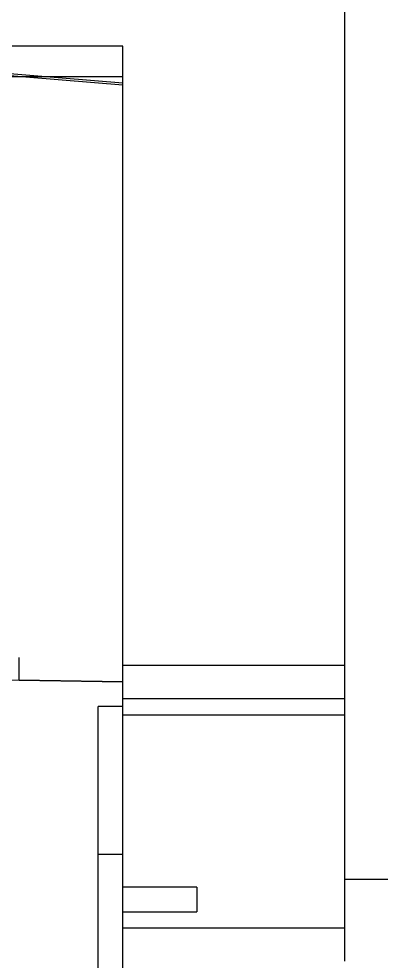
# Model space of a CAD drawing. Extents: x 0 to 233, y 0 to 414.
# Drawn here: x 118.8 to 140.8, y 51.1 to 108.2 of the extents above; entities that cross this region are included whole.
import ezdxf

# ---------------------------------------------------------------- set-up
doc = ezdxf.new("R2010")
doc.units = 0
doc.layers.add('-15N-THT. THIẾT BỊ ĐÓNG MỞ', color=40, linetype='CONTINUOUS')

# ---------------------------------------------------------------- blocks, each defined once
blk = doc.blocks.new('06 - N - SC VSD CHIẾU HÔNG ATV630U75~D11N4')
at = {"layer": '-15N-THT. THIẾT BỊ ĐÓNG MỞ'}
for p, q in [((-94.451, 176.703), (-94.451, -155.818)), ((-107.873, -100.44), (-200.189, -100.44)), ((-107.873, -102.795), (-136.133, -100.44)), ((-107.873, -102.684), (-134.872, -100.44)), ((-107.873, -100.44), (-107.873, -100.44)), ((-107.873, -202.049), (-107.873, -100.44)), ((-107.873, -102.282), (-200.23, -102.282)), ((-107.873, -102.282), (-107.873, -102.282)), ((-114.177, -137.442), (-114.177, -138.784)), ((-94.451, -137.922), (-107.873, -137.922)), ((-115.437, -138.784), (-107.873, -138.916)), ((-114.177, -138.784), (-107.873, -138.894)), ((-107.873, -139.911), (-107.873, -139.911)), ((-107.873, -139.911), (-94.451, -139.911)), ((-94.451, -139.911), (-94.451, -139.911)), ((-109.364, -140.408), (-109.364, -140.408)), ((-107.873, -140.408), (-109.364, -140.408)), ((-109.364, -194.593), (-109.364, -140.408)), ((-107.873, -140.408), (-107.873, -140.408)), ((-107.873, -140.905), (-94.451, -140.905)), ((-109.364, -149.356), (-109.364, -149.356)), ((-107.873, -149.356), (-109.364, -149.356)), ((-107.873, -149.356), (-107.873, -149.356)), ((-94.451, -150.847), (0, -150.847)), ((-107.873, -151.344), (-107.873, -151.344)), ((-103.399, -151.344), (-107.873, -151.344)), ((-103.399, -151.344), (-103.399, -152.835)), ((-103.399, -151.344), (-103.399, -151.344)), ((-107.873, -152.835), (-103.399, -152.835)), ((-107.873, -152.835), (-107.873, -152.835)), ((-103.399, -152.835), (-103.399, -152.835)), ((-94.451, -153.83), (-107.873, -153.83))]:
    blk.add_line(p, q, dxfattribs=at)

msp = doc.modelspace()

# ---------------------------------------------------------------- block references
msp.add_blockref('06 - N - SC VSD CHIẾU HÔNG ATV630U75~D11N4', (233, 206.951))

doc.saveas('drawing.dxf')
